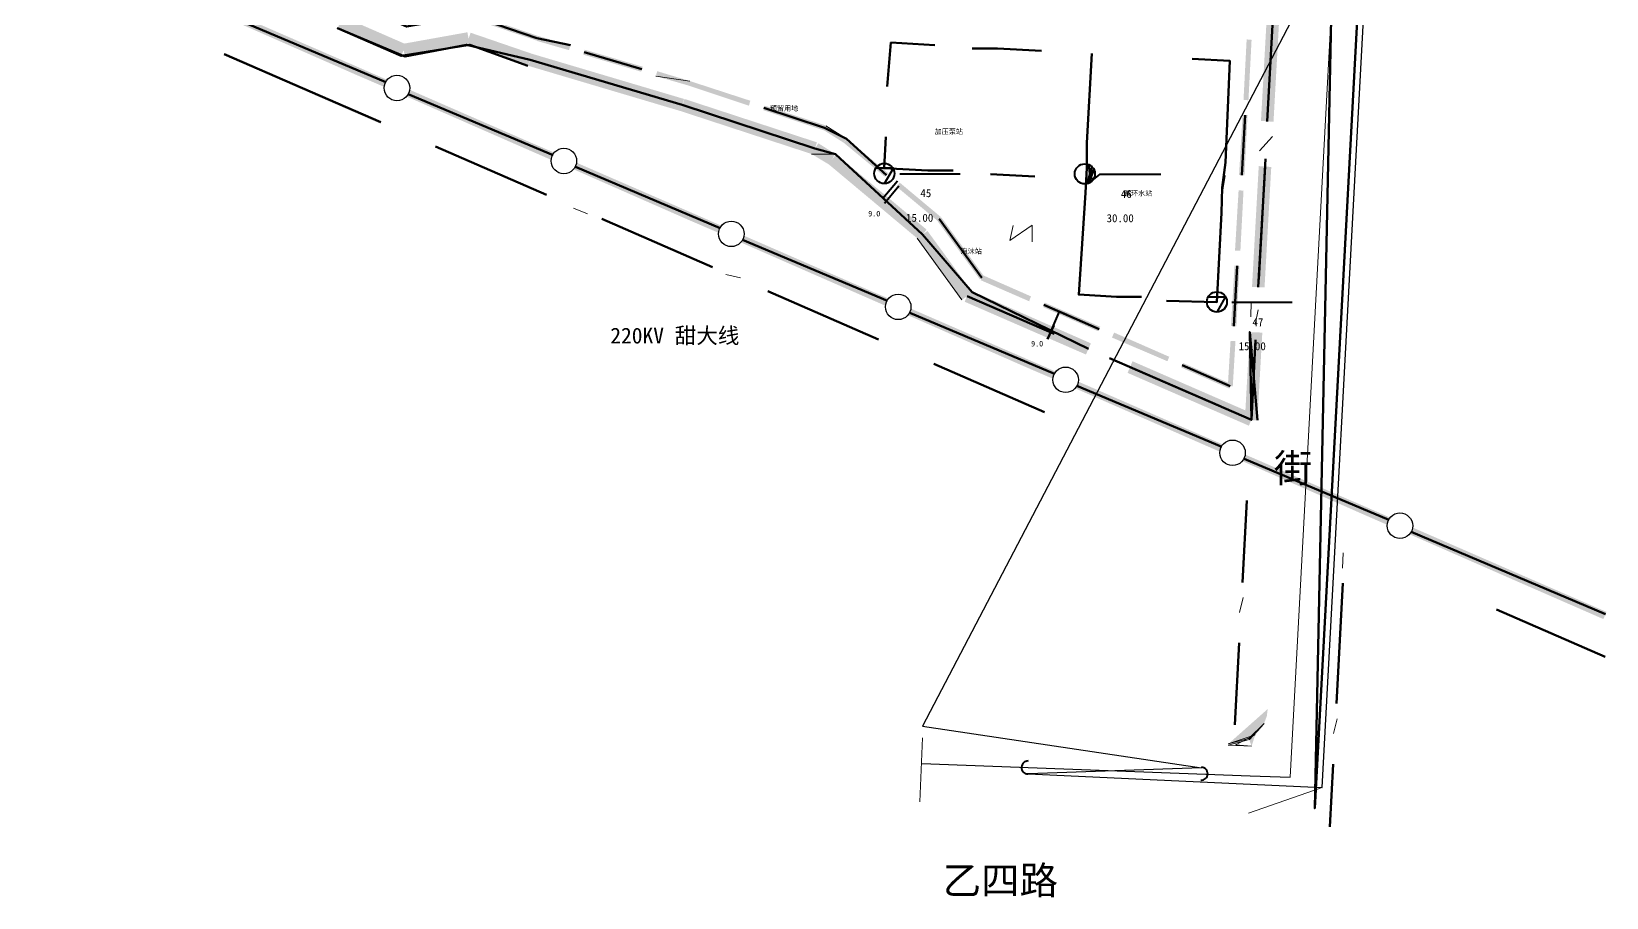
# Model space of a CAD drawing. Header units: metres. Extents: x 110 to 500, y 133 to 419.
# Drawn here: x 288.5 to 499.6, y 133 to 249.1 of the extents above; entities that cross this region are included whole.
import ezdxf

# ---------------------------------------------------------------- set-up
doc = ezdxf.new("R2010")
doc.units = ezdxf.units.M
for name, color, linetype in [('PDF_0', 7, 'Continuous'), ('PDF_0高压线', 7, 'Continuous'), ('PDF_c- 现状道路', 7, 'Continuous'), ('PDF_d-道路中心线', 7, 'Continuous'), ('PDF_d-道路红线', 7, 'Continuous'), ('PDF_DM-尺寸标注', 7, 'Continuous'), ('PDF_HY_BZ_CC', 7, 'Continuous'), ('PDF_勘探点', 7, 'Continuous'), ('PDF_绿线', 7, 'Continuous')]:
    doc.layers.add(name, color=color, linetype=linetype)
doc.styles.add('CHINESE', font='宋体')

msp = doc.modelspace()

# ---------------------------------------------------------------- hatches: boundary and pattern name
at = {"layer": 'PDF_0'}
for points in [[(356.12, 247.88), (356.36, 248.48), (347.42, 251.54), (347.24, 250.88)], [(453.32, 237.08), (455, 236.96), (455.9, 253.16), (454.22, 253.22)], [(338.06, 245.78), (338.72, 247.34), (330.2, 251.06), (329.54, 249.5)], [(338.24, 247.4), (338.54, 245.72), (347.24, 247.28), (346.94, 248.96)], [(355.04, 244.46), (355.58, 246.08), (347.36, 248.9), (346.82, 247.28)], [(360.56, 246.56), (360.74, 247.22), (356.36, 248.48), (356.18, 247.82)], [(450.98, 239.9), (451.64, 239.84), (452.06, 247.94), (451.4, 248)], [(375.5, 238.4), (375.98, 240.02), (355.58, 246.08), (355.1, 244.46)], [(370.22, 243.68), (370.46, 244.34), (362.66, 246.62), (362.48, 245.96)], [(376.58, 241.82), (376.76, 242.42), (372.38, 243.74), (372.2, 243.08)], [(384.68, 239.12), (384.86, 239.78), (376.76, 242.42), (376.58, 241.82)], [(393.26, 232.58), (393.8, 234.2), (376.04, 240.02), (375.5, 238.4)], [(394.7, 235.82), (394.94, 236.48), (386.78, 239.12), (386.6, 238.52)], [(450.38, 229.82), (451.1, 229.76), (451.52, 237.86), (450.86, 237.86)], [(397.4, 234.14), (397.76, 234.68), (395, 236.42), (394.64, 235.88)], [(402.92, 229.58), (403.34, 230.06), (397.82, 234.68), (397.4, 234.14)], [(395.36, 231.26), (396.26, 232.64), (393.98, 234.08), (393.08, 232.64)], [(407.42, 221.18), (408.5, 222.5), (396.38, 232.58), (395.3, 231.32)], [(452.12, 214.82), (453.8, 214.76), (454.7, 230.9), (453.02, 231.02)], [(409.94, 223.7), (410.42, 224.18), (404.9, 228.8), (404.48, 228.26)], [(404.9, 229.1), (405.02, 227.72), (404.9, 229.1), (405.02, 227.72)], [(402.74, 225.38), (402.62, 226.7), (402.74, 225.38), (402.62, 226.7)], [(449.84, 219.68), (450.56, 219.68), (450.98, 227.72), (450.32, 227.78)], [(415.64, 215.84), (416.18, 216.26), (410.48, 224.12), (409.88, 223.76)], [(413.24, 213.08), (414.62, 214.1), (408.62, 222.32), (407.24, 221.36)], [(449.3, 209.6), (450.02, 209.54), (450.44, 217.64), (449.78, 217.7)], [(422.24, 212.9), (422.48, 213.56), (416.06, 216.38), (415.76, 215.72)], [(429.86, 205.76), (430.52, 207.26), (414.26, 214.4), (413.6, 212.84)], [(431.48, 208.88), (431.78, 209.48), (424.34, 212.72), (424.1, 212.12)], [(426.26, 212.18), (426.74, 210.92), (426.26, 212.18), (426.74, 210.92)], [(425.18, 208.04), (424.7, 209.3), (425.18, 208.04), (424.7, 209.3)], [(440.78, 204.86), (441.02, 205.46), (433.64, 208.7), (433.34, 208.04)], [(448.88, 201.56), (449.54, 201.5), (449.9, 207.56), (449.24, 207.56)], [(451.16, 197), (452.84, 196.94), (453.5, 208.7), (451.82, 208.76)], [(451.7, 196.22), (452.36, 197.78), (436.1, 204.86), (435.44, 203.3)], [(449.06, 201.2), (449.36, 201.8), (442.88, 204.62), (442.64, 204.02)]]:
    msp.add_hatch(color=7, dxfattribs=at).paths.add_polyline_path(points)
at = {"layer": 'PDF_0高压线'}
for points in [[(331.88, 243.32), (335.78, 241.64), (336.14, 242.6), (332.3, 244.28), (316.82, 251), (316.46, 250.1)], [(354.32, 233.54), (358.16, 231.86), (358.58, 232.82), (354.68, 234.5), (339.26, 241.22), (338.84, 240.32)], [(376.7, 223.76), (380.6, 222.08), (380.96, 223.04), (377.12, 224.72), (365.24, 229.88), (361.64, 231.44), (361.28, 230.54), (364.82, 228.98)], [(399.14, 213.98), (402.98, 212.3), (403.4, 213.26), (399.5, 214.94), (384.08, 221.66), (383.66, 220.76)], [(421.52, 204.2), (425.42, 202.52), (425.78, 203.48), (421.94, 205.16), (406.46, 211.88), (406.1, 210.98)], [(443.96, 194.42), (447.8, 192.74), (448.22, 193.7), (444.32, 195.38), (428.9, 202.1), (428.48, 201.2)], [(464.72, 185.36), (466.34, 184.64), (470.18, 182.96), (470.6, 183.92), (466.76, 185.6), (465.08, 186.32), (451.28, 192.32), (450.92, 191.42)], [(488.78, 174.86), (499.22, 170.3), (499.64, 171.26), (489.14, 175.82), (473.72, 182.54), (473.3, 181.64)]]:
    msp.add_hatch(color=7, dxfattribs=at).paths.add_polyline_path(points)
at = {"layer": 'PDF_c- 现状道路'}
msp.add_hatch(color=7, dxfattribs=at).paths.add_polyline_path([(448.94, 153.56), (449.9, 153.62), (450.8, 153.86), (451.7, 154.28), (452.06, 153.26), (452.54, 154.76), (453.2, 155.48), (453.74, 156.32), (454.1, 157.28), (454.22, 158.24)])
at = {"layer": 'PDF_HY_BZ_CC'}
for points in [[(403.88, 247.58), (403.64, 243.32), (403.88, 247.58), (403.64, 243.32)], [(409.58, 247.1), (403.7, 247.4), (409.58, 247.1), (403.7, 247.4)], [(412.94, 246.92), (411.26, 246.98), (412.94, 246.92), (411.26, 246.98)], [(416.3, 246.74), (414.62, 246.8), (416.3, 246.74), (414.62, 246.8)], [(423.86, 246.32), (417.98, 246.62), (423.86, 246.32), (417.98, 246.62)], [(423.5, 242.3), (423.74, 246.5), (423.5, 242.3), (423.74, 246.5)], [(430.82, 246.08), (430.16, 234.14), (430.82, 246.08), (430.16, 234.14)], [(435.68, 245.66), (430.64, 245.96), (435.68, 245.66), (430.64, 245.96)], [(439.04, 245.48), (437.36, 245.6), (439.04, 245.48), (437.36, 245.6)], [(442.4, 245.3), (440.72, 245.42), (442.4, 245.3), (440.72, 245.42)], [(449.12, 244.94), (444.08, 245.24), (449.12, 244.94), (444.08, 245.24)], [(448.34, 233.18), (449, 245.12), (448.34, 233.18), (449, 245.12)], [(403.52, 241.64), (403.46, 239.96), (403.52, 241.64), (403.46, 239.96)], [(423.32, 238.88), (423.44, 240.62), (423.32, 238.88), (423.44, 240.62)], [(403.34, 238.28), (403.28, 236.6), (403.34, 238.28), (403.28, 236.6)], [(423.14, 235.52), (423.26, 237.2), (423.14, 235.52), (423.26, 237.2)], [(403.16, 234.92), (402.98, 230.72), (403.16, 234.92), (402.98, 230.72)], [(422.84, 229.64), (423.02, 233.84), (422.84, 229.64), (423.02, 233.84)], [(430.04, 232.46), (429.98, 230.78), (430.04, 232.46), (429.98, 230.78)], [(402.8, 230.9), (408.68, 230.6), (402.8, 230.9), (408.68, 230.6)], [(410.36, 230.48), (412.04, 230.42), (410.36, 230.48), (412.04, 230.42)], [(413.72, 230.3), (415.4, 230.24), (413.72, 230.3), (415.4, 230.24)], [(448.16, 229.82), (448.28, 231.5), (448.16, 229.82), (448.28, 231.5)], [(417.08, 230.12), (423.02, 229.82), (417.08, 230.12), (423.02, 229.82)], [(429.86, 229.1), (429.8, 227.42), (429.86, 229.1), (429.8, 227.42)], [(447.98, 226.46), (448.1, 228.14), (447.98, 226.46), (448.1, 228.14)], [(429.68, 225.74), (429.08, 213.8), (429.68, 225.74), (429.08, 213.8)], [(447.26, 212.78), (447.86, 224.78), (447.26, 212.78), (447.86, 224.78)], [(419.66, 221.06), (419.78, 223.04), (419.66, 221.06), (419.78, 223.04)], [(419.96, 223.22), (422.66, 223.1), (419.96, 223.22), (422.66, 223.1)], [(422.78, 222.92), (422.66, 220.88), (422.78, 222.92), (422.66, 220.88)], [(422.54, 220.7), (419.84, 220.88), (422.54, 220.7), (419.84, 220.88)], [(428.9, 213.98), (433.94, 213.68), (428.9, 213.98), (433.94, 213.68)], [(435.62, 213.62), (437.3, 213.5), (435.62, 213.62), (437.3, 213.5)], [(438.98, 213.44), (440.66, 213.32), (438.98, 213.44), (440.66, 213.32)], [(442.4, 213.26), (447.44, 212.96), (442.4, 213.26), (447.44, 212.96)]]:
    msp.add_hatch(color=7, dxfattribs=at).paths.add_polyline_path(points)
at = {"layer": 'PDF_勘探点'}
for points in [[(429.74, 231.02), (430.64, 231.02), (430.4, 231.14)], [(429.74, 230.66), (430.94, 230.66), (430.76, 230.84)], [(429.74, 229.28), (430.94, 229.28), (431.06, 229.52)], [(429.8, 228.92), (430.64, 228.92), (430.82, 229.1)], [(429.8, 228.68), (430.22, 228.68), (430.46, 228.8)]]:
    msp.add_hatch(color=7, dxfattribs=at).paths.add_polyline_path(points)
at = {"layer": 'PDF_绿线'}
for points in [[(321.98, 253.94), (339.26, 246.38), (321.98, 253.94), (339.26, 246.38)], [(326.3, 240.62), (335.24, 236.72), (335.36, 237.02), (326.42, 240.92), (314.42, 246.2), (314.3, 245.9)], [(342.74, 233.78), (357.62, 227.36), (342.74, 233.78), (357.62, 227.36)], [(452.84, 215.84), (453.74, 231.98), (452.84, 215.84), (453.74, 231.98)], [(365, 224.12), (379.88, 217.64), (365, 224.12), (379.88, 217.64)], [(387.26, 214.4), (402.14, 207.92), (387.26, 214.4), (402.14, 207.92)], [(414.02, 213.74), (425.66, 208.7), (414.02, 213.74), (425.66, 208.7)], [(451.88, 197), (452.42, 207.74), (451.88, 197), (452.42, 207.74)], [(433.1, 205.46), (447.92, 198.98), (433.1, 205.46), (447.92, 198.98)], [(409.52, 204.68), (424.34, 198.2), (409.52, 204.68), (424.34, 198.2)], [(431.78, 194.96), (446.6, 188.48), (431.78, 194.96), (446.6, 188.48)], [(450.68, 175.22), (451.28, 186.2), (450.68, 175.22), (451.28, 186.2)], [(486.98, 181.94), (499.52, 176.42), (486.98, 181.94), (499.52, 176.42)], [(463.28, 158.96), (464.12, 175.1), (463.28, 158.96), (464.12, 175.1)], [(484.94, 171.74), (499.52, 165.38), (484.94, 171.74), (499.52, 165.38)], [(449.66, 156.14), (450.26, 167.12), (449.66, 156.14), (450.26, 167.12)], [(462.38, 142.46), (462.86, 150.86), (462.38, 142.46), (462.86, 150.86)]]:
    msp.add_hatch(color=7, dxfattribs=at).paths.add_polyline_path(points)

# ---------------------------------------------------------------- linework, layer by layer
at = {"layer": 'PDF_0', "color": 2, "lineweight": 120}
for points in [[(331.34, 252.98), (338.78, 249.71), (347.33, 251.21), (356.24, 248.18), (360.74, 247.22)], [(362.57, 246.29), (370.34, 244.01)], [(386.69, 238.82), (394.82, 236.15), (397.76, 234.68), (403.13, 229.82)], [(450.74, 229.79), (451.19, 237.86)], [(410.18, 223.94), (415.91, 216.05)], [(449.66, 209.57), (450.11, 217.67)], [(424.22, 212.42), (431.63, 209.18)], [(442.76, 204.32), (449.21, 201.5)]]:
    msp.add_lwpolyline(points, dxfattribs=at)
at = {"layer": 'PDF_0', "color": 1, "lineweight": 211}
for points in [[(454.16, 237.02), (455.06, 253.19)], [(355.04, 244.46), (347.24, 247.28), (338.06, 245.78), (329.54, 249.5), (338.54, 245.72), (346.82, 247.28), (355.34, 245.27), (375.74, 239.21), (393.53, 233.39), (396.26, 232.64), (407.96, 221.84), (414.62, 214.1), (430.19, 206.51)], [(452.96, 214.79), (453.86, 230.96)], [(435.77, 204.08), (452.03, 197), (451.82, 208.76), (452.84, 196.94)]]:
    msp.add_lwpolyline(points, dxfattribs=at)
at = {"layer": 'PDF_0', "color": 2, "lineweight": 0}
for points in [[(372.2, 243.08), (376.76, 242.42)], [(395, 236.42), (397.76, 234.68)]]:
    msp.add_lwpolyline(points, dxfattribs=at)
at = {"layer": 'PDF_0', "color": 1, "lineweight": 0}
for points in [[(454.88, 234.98), (453.14, 233.06)], [(393.08, 232.64), (396.26, 232.64)], [(407.24, 221.36), (413.24, 213.08)], [(452, 212.84), (451.94, 210.8)]]:
    msp.add_lwpolyline(points, dxfattribs=at)
at = {"layer": 'PDF_0', "color": 7, "lineweight": 40}
msp.add_lwpolyline([(402.62, 226.7), (404.6, 229.04)], dxfattribs=at)
for points in [[(425.42, 211.88), (427.28, 211.1)], [(424.7, 207.8), (425.54, 209.66)]]:
    msp.add_lwpolyline(points, close=True, dxfattribs=at)
for centre, start, end in [((422.09, 150.41), 87.9324, 177.9346), ((422.09, 150.41), 177.936, -92.0631), ((445.31, 149.57), -2.066, 87.9349), ((445.31, 149.57), -92.0672, -2.0638)]:
    msp.add_arc(centre, 0.87, start, end, dxfattribs=at)
at = {"layer": 'PDF_0高压线', "color": 1, "lineweight": 211}
for points in [[(316.6, 250.46), (336.02, 242.28)], [(339.01, 240.68), (358.44, 232.5)], [(361.42, 230.9), (380.84, 222.72)], [(383.83, 221.12), (403.26, 212.94)], [(406.24, 211.34), (425.66, 203.16)], [(428.65, 201.56), (448.08, 193.38)], [(451.06, 191.78), (470.46, 183.6)], [(473.47, 182), (499.5, 170.94)]]:
    msp.add_lwpolyline(points, dxfattribs=at)
at = {"layer": 'PDF_0高压线', "color": 1}
for centre in [(337.49, 241.49), (359.87, 231.71), (382.31, 221.93), (404.69, 212.15), (427.13, 202.37), (449.51, 192.59), (471.95, 182.81)]:
    msp.add_circle(centre, 1.71, dxfattribs=at)
at = {"layer": 'PDF_c- 现状道路', "color": 4, "lineweight": 50}
msp.add_lwpolyline([(140.06, 381.38), (464.96, 358.85), (460.52, 144.95), (475.28, 419.3), (465.86, 376.04), (140.45, 388.46), (137, 419.3), (120.62, 142.46)], close=True, dxfattribs=at)
at = {"layer": 'PDF_c- 现状道路', "color": 4, "lineweight": 0}
msp.add_lwpolyline([(451.7, 154.28), (448.94, 153.56), (452.54, 154.76), (449.9, 153.44), (452.06, 153.26), (448.94, 153.38), (451.76, 154.16), (453.74, 156.32)], close=True, dxfattribs=at)
at = {"layer": 'PDF_d-道路中心线', "color": 1, "lineweight": 0}
msp.add_lwpolyline([(457.22, 149.12), (471.74, 419.3)], dxfattribs=at)
at = {"layer": 'PDF_d-道路中心线', "color": 1}
msp.add_lwpolyline([(407.84, 150.92), (451.88, 149.3), (457.22, 149.12)], dxfattribs=at)
at = {"layer": 'PDF_d-道路红线', "color": 5, "lineweight": 25}
msp.add_lwpolyline([(461.54, 147.74), (476.12, 419.3), (465.08, 376.94), (458.36, 252.32), (407.96, 155.96), (445.34, 150.38), (422.12, 149.54)], close=True, dxfattribs=at)
at = {"layer": 'PDF_d-道路红线', "color": 5, "lineweight": 5}
for points in [[(407.6, 145.82), (407.96, 154.4)], [(451.64, 144.26), (461.54, 147.74)]]:
    msp.add_lwpolyline(points, dxfattribs=at)
for centre, start, end in [((422.09, 150.41), 87.9339, 177.935), ((422.09, 150.41), 177.936, -92.0631), ((445.31, 149.57), -2.066, 87.9349), ((445.31, 149.57), -92.0648, -2.0663)]:
    msp.add_arc(centre, 0.87, start, end, dxfattribs=at)
at = {"layer": 'PDF_DM-尺寸标注', "color": 7, "lineweight": 40}
for points in [[(402.86, 226.04), (404.78, 228.38)], [(425.12, 208.7), (426.32, 211.52)]]:
    msp.add_lwpolyline(points, dxfattribs=at)
at = {"layer": 'PDF_HY_BZ_CC', "color": 5, "lineweight": 60}
for points in [[(403.22, 241.7), (403.7, 247.58), (409.58, 247.25)], [(414.62, 246.8), (418.01, 246.8), (423.89, 246.47)], [(437.3, 213.5), (433.94, 213.5), (428.9, 213.8), (429.8, 227.42), (429.98, 230.78), (429.98, 234.14), (430.64, 246.11)], [(440.66, 212.96), (447.41, 212.78), (448.04, 224.75), (448.1, 228.14), (448.58, 231.5), (449.15, 245.12), (444.11, 245.39)], [(403.01, 234.92), (402.8, 230.72), (408.68, 230.42), (412.04, 230.42)], [(417.08, 229.94), (422.99, 229.64)]]:
    msp.add_lwpolyline(points, dxfattribs=at)
at = {"layer": 'PDF_HY_BZ_CC', "color": 5, "lineweight": 0}
for points in [[(447.98, 226.46), (448.52, 229.76)], [(420.08, 223.04), (419.66, 221.06), (422.66, 223.1), (422.66, 220.88)]]:
    msp.add_lwpolyline(points, dxfattribs=at)
at = {"layer": 'PDF_勘探点', "color": 5, "lineweight": 40}
for points in [[(402.86, 228.68), (404.06, 230.72), (401.72, 230.72)], [(430.22, 231.2), (430.46, 228.8), (430.64, 231.02), (429.98, 228.62), (430.94, 230.66), (430.22, 228.68), (431.78, 229.94), (439.88, 229.94)], [(404.9, 230), (413, 230)], [(447.44, 211.46), (448.58, 213.44), (446.24, 213.44)], [(449.42, 212.78), (457.52, 212.78)]]:
    msp.add_lwpolyline(points, dxfattribs=at)
for centre in [(402.83, 230.03), (429.71, 229.97), (447.41, 212.81)]:
    msp.add_circle(centre, 1.35, dxfattribs=at)
at = {"layer": 'PDF_绿线', "color": 3, "lineweight": 120}
msp.add_lwpolyline([(314.35, 246.02), (335.32, 236.92)], dxfattribs=at)
at = {"layer": 'PDF_绿线', "color": 3, "lineweight": 70}
for points in [[(342.68, 233.63), (357.53, 227.18)], [(364.94, 223.94), (379.79, 217.49)], [(413.93, 213.59), (425.6, 208.52)], [(433.01, 205.28), (447.86, 198.83)]]:
    msp.add_lwpolyline(points, dxfattribs=at)
at = {"layer": 'PDF_绿线', "color": 3, "lineweight": 60}
for points in [[(453.02, 215.81), (453.92, 231.98)], [(387.2, 214.25), (402.05, 207.77)], [(452.03, 197), (452.6, 207.74)], [(409.46, 204.53), (424.28, 198.05)], [(450.86, 175.22), (451.43, 186.2)], [(463.43, 158.96), (464.3, 175.1)], [(484.88, 171.59), (499.46, 165.23)], [(462.56, 142.46), (463.01, 150.86)]]:
    msp.add_lwpolyline(points, dxfattribs=at)
at = {"layer": 'PDF_绿线', "color": 3, "lineweight": 0}
for points in [[(361.16, 225.38), (363.02, 224.6)], [(381.56, 216.5), (383.54, 216.02)], [(452.96, 211.76), (452.54, 209.78)], [(464.36, 179.18), (464.24, 177.14)], [(450.92, 173.18), (450.44, 171.2)], [(463.52, 156.92), (463.04, 154.94)]]:
    msp.add_lwpolyline(points, dxfattribs=at)
at = {"layer": 'PDF_绿线', "color": 3, "lineweight": 53}
msp.add_lwpolyline([(449.81, 156.14), (450.41, 167.12)], dxfattribs=at)

# ---------------------------------------------------------------- texts
at = {"attachment_point": 7, "style": 'CHINESE'}
for s, insert, char_height in [('预留用地', (387.49, 238.35), 0.679), ('加压泵站', (409.57, 235.23), 0.679), ('循环水站', (434.95, 226.95), 0.679), ('9.0', (400.67, 224.26), 0.755), ('泡沫站', (413.05, 219.21), 0.679), ('220KV 甜大线', (366.09, 207.01), 2.117), ('9.0', (422.5, 206.83), 0.755), ('街', (455.06, 188.24), 3.77), ('乙四路', (410.66, 132.98), 3.774)]:
    msp.add_mtext(s, dxfattribs=dict(at, insert=insert, char_height=char_height))
at = {"color": 5, "char_height": 1.073, "attachment_point": 7, "style": 'CHINESE'}
for s, insert in [('45', (407.66, 226.84)), ('46', (434.54, 226.72)), ('15.00', (405.74, 223.54)), ('30.00', (432.62, 223.48)), ('47', (452.18, 209.56)), ('15.00', (450.32, 206.32))]:
    msp.add_mtext(s, dxfattribs=dict(at, insert=insert))

doc.saveas('drawing.dxf')
